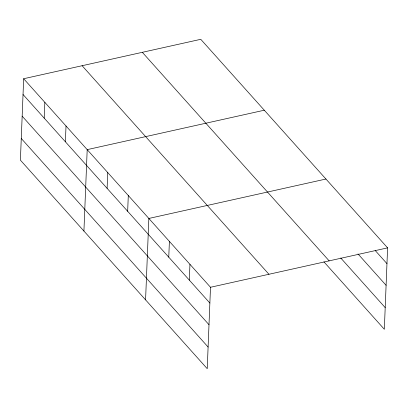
<?xml version="1.0" encoding="UTF-8"?>
<svg xmlns="http://www.w3.org/2000/svg" width="408" height="408" viewBox="0 0 408 408"><rect width="100%" height="100%" fill="white"/><g stroke="black" fill="none" stroke-linecap="round" stroke-linejoin="round"><path stroke-width="0.61" d="M23.669 78.724L20.4 160.14L207.233 368.689L210.502 287.273L23.669 78.724L200.767 39.311L387.6 247.86L384.331 329.276L323.932 261.86M44.212 118.136L44.844 102.357M65.387 141.775L66.019 125.996M83.921 231.05L87.195 149.629L264.292 110.216M107.11 188.348L107.743 172.569M127.663 211.288L128.296 195.509M145.574 299.87L148.849 218.448L325.946 179.036M168.764 257.173L169.397 241.388M189.317 280.112L189.95 264.333M210.502 287.273L387.6 247.86M375.222 250.527L386.968 263.639M357.995 253.934L386.095 285.299M340.741 257.989L385.198 307.617M142.326 52.316L329.159 260.865M82.115 65.719L268.943 274.263M23.037 94.503L209.865 303.052M22.165 116.163L208.998 324.712M21.272 138.48L208.1 347.03"/></g></svg>
